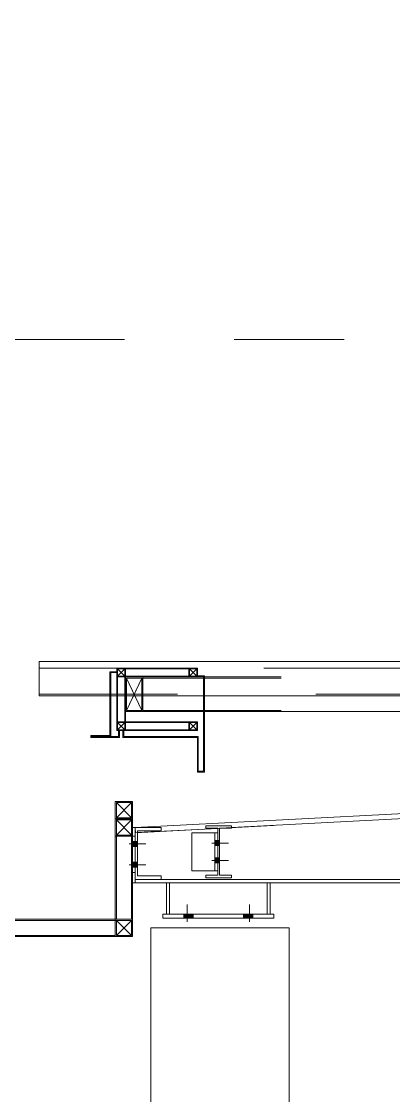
# Model space of a CAD drawing. Header units: millimetres. Extents: x 652937 to 1670132, y 1473552 to 2851037.
# Drawn here: x 663579.818 to 663580.894, y 1524459.559 to 1524462.661 of the extents above; entities that cross this region are included whole.
import ezdxf

# ---------------------------------------------------------------- set-up
doc = ezdxf.new("R2010")
doc.units = ezdxf.units.MM
doc.linetypes.add('XKITLINE00', pattern=[0])
doc.linetypes.add('XKITLINE02', pattern=[4, 2, -2])
for name, color, linetype, lineweight in [('Bolt', 7, 'Continuous', 0), ('Part', 7, 'Continuous', 0), ('S-GRID', 7, 'Continuous', 9)]:
    doc.layers.add(name, color=color, linetype=linetype, lineweight=lineweight)

# ---------------------------------------------------------------- blocks, each defined once
blk = doc.blocks.new('*A19991491')
at = {"layer": 'S-GRID', "color": 7, "linetype": 'XKITLINE00', "lineweight": 0}
for p, q in [((640.580443, 31.468115), (648.517943, 31.468115)), ((650.105443, 31.468115), (651.692943, 31.468115))]:
    blk.add_line(p, q, dxfattribs=at)
blk = doc.blocks.new('*A20251517')
at = {"layer": 'Part', "color": 7, "linetype": 'XKITLINE02', "lineweight": 0}
for p, q in [((661.909227, 38.768114), (661.534218, 38.768114)), ((661.534218, 38.768114), (661.534218, 35.818114)), ((661.809218, 38.668114), (661.634218, 38.668114)), ((661.634218, 38.668114), (661.634218, 35.818114)), ((661.809218, 37.518114), (661.809218, 38.668114)), ((661.809218, 38.668114), (661.809227, 38.668114)), ((661.909218, 37.518114), (661.909218, 38.768114)), ((661.909218, 37.518114), (661.809218, 37.518114)), ((661.909227, 37.518114), (661.909218, 37.518114)), ((661.534218, 35.818114), (661.534103, 35.814588)), ((661.614735, 35.222945), (661.634218, 35.818114)), ((661.515329, 35.241103), (661.514949, 35.229486)), ((653.122833, 26.837389), (653.111288, 26.837011)), ((652.534204, 26.818121), (647.284207, 26.818121)), ((647.284207, 26.818121), (647.284207, 26.718121)), ((652.534204, 26.718121), (647.284207, 26.718121)), ((652.534204, 26.718121), (653.129373, 26.737603))]:
    blk.add_line(p, q, dxfattribs=at)
at = {"layer": 'Part', "color": 7, "linetype": 'XKITLINE00', "lineweight": 0}
for p, q in [((661.534103, 35.814588), (661.515329, 35.241103)), ((653.111288, 26.837011), (652.534204, 26.818121))]:
    blk.add_line(p, q, dxfattribs=at)
at = {"layer": 'Part', "color": 7, "linetype": 'XKITLINE02', "lineweight": 0}
for radius, start, end in [(9.099993, 273.749874, 356.249995), (8.999993, 355.090883, 356.249995), (8.999993, 351.173838, 352.647307), (8.999993, 347.395183, 348.9705), (8.999993, 343.662645, 345.293508), (8.999993, 339.951066, 341.616302), (8.999993, 336.250772, 337.938847), (8.999993, 332.55725, 334.2611), (8.999993, 328.868109, 330.583009), (8.999993, 325.181966, 326.904507), (8.999993, 321.497964, 323.225508), (8.999993, 317.815545, 319.545902), (8.999993, 314.134329, 315.865543), (8.999993, 310.454048, 312.184236), (8.999993, 306.774508, 308.501708), (8.999993, 303.095567, 304.817577), (8.999993, 299.417466, 301.131274), (8.999993, 295.739362, 297.441934), (8.999993, 292.061602, 293.748154), (8.999993, 288.384133, 290.047513), (8.999993, 284.706912, 286.335439), (8.999993, 281.029904, 282.60213), (8.999993, 273.749874, 274.901874), (8.999993, 277.35308, 278.822102)]:
    blk.add_arc((652.534225, 35.818114), radius, start, end, dxfattribs=at)
at = {"layer": 'Part', "color": 7, "linetype": 'XKITLINE00', "lineweight": 0}
for start, end in [(352.647307, 355.090883), (348.9705, 351.173838), (345.293508, 347.395183), (341.616302, 343.662645), (337.938847, 339.951066), (334.2611, 336.250772), (330.583009, 332.55725), (326.904507, 328.868109), (323.225508, 325.181966), (319.545902, 321.497964), (315.865543, 317.815545), (312.184236, 314.134329), (308.501708, 310.454048), (304.817577, 306.774508), (301.131274, 303.095567), (297.441934, 299.417466), (293.748154, 295.739362), (290.047513, 292.061602), (286.335439, 288.384133), (282.60213, 284.706912), (274.901874, 277.35308), (278.822102, 281.029904)]:
    blk.add_arc((652.534225, 35.818114), 8.999993, start, end, dxfattribs=at)
blk = doc.blocks.new('*A20261518')
at = {"layer": 'Part', "color": 7, "linetype": 'XKITLINE00', "lineweight": 0}
for p, q in [((661.534214, 38.768114), (661.534214, 35.818107)), ((662.034218, 38.768114), (661.534214, 38.768114)), ((662.034214, 35.818106), (662.034214, 38.768114)), ((661.534214, 35.818107), (661.516453, 35.252993)), ((662.015466, 35.221596), (662.034214, 35.818106)), ((653.099323, 26.83588), (652.534208, 26.818121)), ((647.284203, 26.818121), (652.534208, 26.818121)), ((647.284203, 26.818121), (647.284203, 26.318121)), ((647.284203, 26.318121), (652.534208, 26.318121)), ((652.534208, 26.318121), (653.130718, 26.336867))]:
    blk.add_line(p, q, dxfattribs=at)
at = {"layer": 'Part', "color": 7, "linetype": 'XKITLINE02', "lineweight": 0}
for p, q in [((661.534218, 38.768114), (661.534218, 35.818107)), ((662.009214, 35.818106), (662.009214, 38.768114)), ((662.009218, 35.818106), (662.009218, 38.768114)), ((662.034218, 35.818106), (662.034218, 38.768114)), ((661.516453, 35.252993), (661.534214, 35.818107)), ((661.534214, 35.817958), (661.516458, 35.252993)), ((661.516458, 35.252993), (661.534214, 35.817952)), ((661.534218, 35.818107), (661.534214, 35.817958)), ((661.534214, 35.817952), (661.534218, 35.818107)), ((662.009214, 35.818106), (661.990516, 35.223166)), ((661.99052, 35.223166), (662.009218, 35.818106)), ((662.034214, 35.817951), (662.015471, 35.221596)), ((662.034218, 35.818106), (662.034214, 35.817951)), ((652.534209, 26.818121), (653.099323, 26.83588)), ((653.099327, 26.83588), (652.534213, 26.818121)), ((652.534213, 26.818121), (653.099327, 26.83588)), ((647.284207, 26.818121), (647.284207, 26.318121)), ((652.534208, 26.818121), (652.534213, 26.818121)), ((647.284203, 26.343121), (652.534213, 26.343121)), ((652.534208, 26.318121), (652.534213, 26.318121)), ((653.129148, 26.361818), (652.534209, 26.343121)), ((652.534213, 26.343121), (653.129153, 26.361818)), ((653.130723, 26.336867), (652.534213, 26.318121))]:
    blk.add_line(p, q, dxfattribs=at)
at = {"layer": 'Part', "color": 7, "linetype": 'XKITLINE00', "lineweight": 0}
for radius in [9.000005, 9.500005]:
    blk.add_arc((652.534208, 35.818126), radius, 273.599995, 356.399881, dxfattribs=at)
at = {"layer": 'Part', "color": 7, "linetype": 'XKITLINE02', "lineweight": 0}
for centre, radius in [((652.534209, 35.818126), 9.000005), ((652.534213, 35.818126), 9.000005), ((652.534213, 35.818126), 9.000005), ((652.534209, 35.818126), 9.475005), ((652.534213, 35.818126), 9.475005), ((652.534213, 35.818126), 9.500005)]:
    blk.add_arc(centre, radius, 273.599995, 356.399881, dxfattribs=at)
blk = doc.blocks.new('*A20641555')
at = {"layer": 'Part', "color": 7, "linetype": 'XKITLINE00', "lineweight": 0}
for p, q in [((648.898989, 22.968115), (648.898981, 22.968115)), ((648.898981, 22.968115), (650.898981, 22.968115)), ((648.898981, 8.791279), (648.898981, 22.968115)), ((650.898989, 22.968115), (650.898981, 22.968115)), ((650.898981, 8.791279), (650.898981, 22.968115))]:
    blk.add_line(p, q, dxfattribs=at)
at = {"layer": 'Part', "color": 7, "linetype": 'XKITLINE02', "lineweight": 0}
for p, q in [((648.898989, 8.791279), (648.898989, 22.968115)), ((650.898981, 22.968115), (650.898989, 22.968115)), ((650.898989, 8.791279), (650.898989, 22.968115))]:
    blk.add_line(p, q, dxfattribs=at)
blk = doc.blocks.new('*A20671558')
at = {"layer": 'Part', "color": 7, "linetype": 'XKITLINE02', "lineweight": 0}
for p, q in [((648.676025, 24.343026), (662.776018, 25.081973)), ((662.776018, 25.081973), (662.776018, 23.668126)), ((662.776018, 25.081973), (662.776018, 23.668126)), ((648.676026, 23.668126), (648.676025, 24.343026)), ((662.776018, 23.668126), (648.676025, 23.668126))]:
    blk.add_line(p, q, dxfattribs=at)
blk = doc.blocks.new('*A20681559')
at = {"layer": 'Part', "color": 7, "linetype": 'XKITLINE00', "lineweight": 0}
for p, q in [((648.676022, 23.618126), (648.676022, 23.668126)), ((648.676029, 23.618126), (648.676022, 23.618126)), ((648.676022, 23.618126), (662.776022, 23.618126)), ((649.050994, 23.668126), (662.776022, 23.668126))]:
    blk.add_line(p, q, dxfattribs=at)
at = {"layer": 'Part', "color": 7, "linetype": 'XKITLINE02', "lineweight": 0}
for p, q in [((648.676022, 23.668126), (649.050994, 23.668126)), ((648.676029, 23.668126), (648.676029, 23.618126)), ((662.776029, 23.668126), (662.776022, 23.668126)), ((662.776022, 23.668126), (662.776022, 23.618126)), ((662.776029, 23.668126), (662.776022, 23.668126)), ((662.776022, 23.618126), (662.776029, 23.618126)), ((662.776022, 23.618126), (662.776029, 23.618126)), ((662.776029, 23.618126), (662.776029, 23.668126))]:
    blk.add_line(p, q, dxfattribs=at)
blk = doc.blocks.new('*A20691560')
at = {"layer": 'Part', "color": 7, "linetype": 'XKITLINE00', "lineweight": 0}
for p, q in [((648.676022, 24.418126), (662.776022, 25.157076)), ((662.776022, 25.081973), (650.068044, 24.415976)), ((648.705994, 24.344594), (649.868044, 24.405495)), ((649.91826, 24.408126), (649.893044, 24.406805))]:
    blk.add_line(p, q, dxfattribs=at)
at = {"layer": 'Part', "color": 7, "linetype": 'XKITLINE02', "lineweight": 0}
for p, q in [((662.776022, 25.157076), (662.776022, 25.081973)), ((662.776029, 25.157076), (662.776022, 25.157076)), ((662.776022, 25.157076), (662.776029, 25.157076)), ((662.776029, 25.081973), (662.776029, 25.157076)), ((662.776022, 25.081973), (662.776029, 25.081973)), ((662.776029, 25.081973), (662.776022, 25.081973)), ((648.679948, 24.343229), (648.676022, 24.418126)), ((648.676029, 24.418126), (648.679954, 24.343229)), ((649.868044, 24.405495), (649.893044, 24.406805)), ((649.91826, 24.408126), (650.068044, 24.415976)), ((649.918267, 24.408126), (649.91826, 24.408126)), ((648.679948, 24.343229), (648.705994, 24.344594)), ((648.679954, 24.343229), (648.679948, 24.343229))]:
    blk.add_line(p, q, dxfattribs=at)
blk = doc.blocks.new('*A20701561')
at = {"layer": 'Part', "color": 7, "linetype": 'XKITLINE02', "lineweight": 0}
for p, q in [((648.784211, 26.593119), (648.784212, 26.593119)), ((648.784211, 26.593119), (648.784211, 26.318121)), ((648.784211, 26.593119), (654.7918, 26.593119)), ((648.784211, 26.577119), (648.784212, 26.577119)), ((648.784211, 26.577119), (662.259222, 26.577119)), ((648.784212, 26.593119), (648.784212, 26.093119)), ((662.259222, 26.093119), (662.259222, 26.593119)), ((648.784212, 26.109119), (648.784211, 26.109119)), ((648.784211, 26.109119), (662.259222, 26.109119))]:
    blk.add_line(p, q, dxfattribs=at)
at = {"layer": 'Part', "color": 7, "linetype": 'XKITLINE00', "lineweight": 0}
for p, q in [((654.7918, 26.593119), (662.259221, 26.593119)), ((662.259221, 26.593119), (662.259222, 26.593119)), ((662.259221, 26.593119), (662.259221, 26.093119)), ((648.784211, 26.318121), (648.784211, 26.093119)), ((648.784212, 26.093119), (648.784211, 26.093119)), ((648.784211, 26.093119), (662.259222, 26.093119))]:
    blk.add_line(p, q, dxfattribs=at)
blk = doc.blocks.new('*A21251616')
at = {"layer": 'Part', "color": 7, "linetype": 'XKITLINE02', "lineweight": 0}
for p, q in [((648.409219, 26.668119), (648.309211, 26.668119)), ((648.309211, 26.668119), (648.309211, 26.318121)), ((648.409211, 26.655619), (648.321711, 26.655619)), ((648.321711, 26.655619), (648.321711, 26.318121)), ((648.409211, 26.668119), (648.409211, 26.655619)), ((648.409211, 26.655619), (648.409219, 26.655619))]:
    blk.add_line(p, q, dxfattribs=at)
at = {"layer": 'Part', "color": 7, "linetype": 'XKITLINE00', "lineweight": 0}
for p, q in [((648.309211, 26.318121), (648.309211, 25.748121)), ((648.321711, 26.318121), (648.321711, 25.735621)), ((648.434211, 25.818119), (648.446719, 25.818119)), ((648.434211, 25.818119), (648.434211, 25.730621)), ((648.446711, 25.718121), (648.446711, 25.818119)), ((648.309219, 25.748121), (648.031711, 25.748121)), ((648.031711, 25.748121), (648.031711, 25.718121)), ((648.031711, 25.718121), (648.446719, 25.718121)), ((648.321711, 25.735621), (648.044211, 25.735621)), ((648.044211, 25.735621), (648.044211, 25.730621)), ((648.044211, 25.730621), (648.044219, 25.730621)), ((648.044211, 25.730621), (648.434219, 25.730621)), ((648.321711, 25.735621), (648.321719, 25.735621))]:
    blk.add_line(p, q, dxfattribs=at)
blk = doc.blocks.new('*A21261617')
at = {"layer": 'Part', "color": 7, "linetype": 'XKITLINE02', "lineweight": 0}
for p, q in [((649.674219, 26.608119), (649.574211, 26.608119)), ((649.574211, 26.608119), (649.574211, 26.595619)), ((649.661711, 26.595619), (649.574211, 26.595619)), ((649.661711, 26.595619), (649.661711, 26.318121)), ((649.661719, 26.595619), (649.661711, 26.595619)), ((649.674211, 26.608119), (649.674211, 26.318121))]:
    blk.add_line(p, q, dxfattribs=at)
at = {"layer": 'Part', "color": 7, "linetype": 'XKITLINE00', "lineweight": 0}
for p, q in [((649.661711, 26.318121), (649.661711, 25.230621)), ((649.674211, 26.318121), (649.674211, 25.218121)), ((648.496711, 25.818119), (648.496711, 25.718121)), ((648.496711, 25.818119), (648.509219, 25.818119)), ((648.509211, 25.818119), (648.509211, 25.730621)), ((648.496711, 25.718121), (649.574219, 25.718121)), ((648.509211, 25.730621), (648.509219, 25.730621)), ((648.509211, 25.730621), (649.586719, 25.730621)), ((649.574211, 25.718121), (649.574211, 25.218121)), ((649.586711, 25.730621), (649.586711, 25.230621)), ((649.574211, 25.218121), (649.674219, 25.218121)), ((649.586711, 25.230621), (649.586719, 25.230621)), ((649.586711, 25.230621), (649.661719, 25.230621))]:
    blk.add_line(p, q, dxfattribs=at)
blk = doc.blocks.new('*A21271618')
at = {"layer": 'Part', "color": 7, "linetype": 'XKITLINE02', "lineweight": 0}
for p, q in [((648.409219, 26.718119), (648.409211, 26.718119)), ((648.534219, 26.718119), (648.409211, 26.718119)), ((648.409211, 26.718119), (648.409211, 26.593119)), ((648.524211, 26.603119), (648.419211, 26.708119)), ((648.419211, 26.603119), (648.524211, 26.708119)), ((648.419219, 26.708119), (648.419211, 26.708119)), ((648.419211, 26.603119), (648.419211, 26.708119)), ((648.419211, 26.708119), (648.524211, 26.708119)), ((648.419219, 26.603119), (648.524219, 26.708119)), ((648.419219, 26.708119), (648.524219, 26.603119)), ((648.524219, 26.708119), (648.524211, 26.708119)), ((648.524211, 26.708119), (648.524211, 26.603119)), ((648.534211, 26.718119), (648.534211, 26.593119)), ((648.409211, 26.593119), (648.534219, 26.593119)), ((648.419219, 26.603119), (648.419211, 26.603119)), ((648.524211, 26.603119), (648.419211, 26.603119)), ((648.524219, 26.603119), (648.524211, 26.603119))]:
    blk.add_line(p, q, dxfattribs=at)
blk = doc.blocks.new('*A21281619')
at = {"layer": 'Part', "color": 7, "linetype": 'XKITLINE02', "lineweight": 0}
for p, q in [((648.534219, 26.593119), (648.534211, 26.593119)), ((648.784219, 26.593119), (648.534211, 26.593119)), ((648.534211, 26.593119), (648.534211, 26.318121)), ((648.550211, 26.577119), (648.670855, 26.318121)), ((648.550219, 26.577119), (648.550211, 26.577119)), ((648.550211, 26.577119), (648.550211, 26.318121)), ((648.550211, 26.577119), (648.768211, 26.577119)), ((648.550219, 26.109119), (648.768219, 26.577119)), ((648.768219, 26.109119), (648.550219, 26.577119)), ((648.647566, 26.318121), (648.768211, 26.577119)), ((648.768219, 26.577119), (648.768211, 26.577119)), ((648.768211, 26.577119), (648.768211, 26.318121)), ((648.784211, 26.593119), (648.784211, 26.318121))]:
    blk.add_line(p, q, dxfattribs=at)
at = {"layer": 'Part', "color": 7, "linetype": 'XKITLINE00', "lineweight": 0}
for p, q in [((648.534211, 26.318121), (648.534211, 26.093119)), ((648.550211, 26.109119), (648.647566, 26.318121)), ((648.550211, 26.318121), (648.550211, 26.109119)), ((648.670855, 26.318121), (648.768211, 26.109119)), ((648.768211, 26.318121), (648.768211, 26.109119)), ((648.784211, 26.318121), (648.784211, 26.093119)), ((648.534211, 26.093119), (648.784219, 26.093119)), ((648.550219, 26.109119), (648.550211, 26.109119)), ((648.768211, 26.109119), (648.550211, 26.109119)), ((648.768219, 26.109119), (648.768211, 26.109119))]:
    blk.add_line(p, q, dxfattribs=at)
blk = doc.blocks.new('*A21291620')
at = {"layer": 'Part', "color": 7, "linetype": 'XKITLINE00', "lineweight": 0}
for p, q in [((648.675994, 23.668126), (648.675994, 24.418126)), ((648.676022, 24.418126), (648.675994, 24.418126)), ((648.675994, 24.418126), (649.050994, 24.418126)), ((648.705994, 24.368126), (648.706022, 24.368126)), ((648.705994, 23.718126), (648.705994, 24.368126)), ((648.705994, 24.368126), (649.050994, 24.368126)), ((649.050994, 24.418126), (649.051022, 24.418126)), ((649.050994, 24.368126), (649.050994, 24.418126)), ((649.050994, 24.368126), (649.051022, 24.368126)), ((649.050994, 23.668126), (648.675994, 23.668126)), ((648.706022, 23.718126), (648.705994, 23.718126)), ((648.705994, 23.718126), (649.050994, 23.718126)), ((649.050994, 23.718126), (649.051022, 23.718126)), ((649.050994, 23.668126), (649.050994, 23.718126)), ((649.051022, 23.668126), (649.050994, 23.668126))]:
    blk.add_line(p, q, dxfattribs=at)
at = {"layer": 'Part', "color": 7, "linetype": 'XKITLINE02', "lineweight": 0}
for p, q in [((648.676022, 24.418126), (648.676022, 23.668126)), ((648.706022, 24.368126), (648.706022, 23.718126)), ((649.051022, 24.418126), (649.051022, 24.368126)), ((649.051022, 23.668126), (649.050994, 23.668126)), ((649.051022, 23.718126), (649.051022, 23.668126))]:
    blk.add_line(p, q, dxfattribs=at)
blk = doc.blocks.new('*A21301621')
at = {"layer": 'Part', "color": 7, "linetype": 'XKITLINE00', "lineweight": 0}
for p, q in [((649.693044, 24.443126), (649.693044, 24.408126)), ((649.693075, 24.443126), (649.693044, 24.443126)), ((649.693044, 24.443126), (650.068044, 24.443126)), ((649.693044, 24.408126), (649.693075, 24.408126)), ((649.693044, 24.408126), (649.868044, 24.408126)), ((649.868044, 24.408126), (649.868075, 24.408126)), ((649.868044, 24.408126), (649.868044, 23.728126)), ((649.893044, 24.408126), (649.893075, 24.408126)), ((649.893044, 23.728126), (649.893044, 24.408126)), ((649.893044, 24.408126), (650.068044, 24.408126)), ((650.068044, 24.443126), (650.068075, 24.443126)), ((650.068044, 24.408126), (650.068044, 24.443126)), ((650.068044, 24.408126), (650.068075, 24.408126)), ((649.693075, 23.728126), (649.693044, 23.728126)), ((649.693044, 23.728126), (649.868044, 23.728126)), ((649.693044, 23.728126), (649.693044, 23.693126)), ((649.693044, 23.693126), (649.693075, 23.693126)), ((649.693044, 23.693126), (650.068044, 23.693126)), ((649.868044, 23.728126), (649.868075, 23.728126)), ((649.893075, 23.728126), (649.893044, 23.728126)), ((649.893044, 23.728126), (650.068044, 23.728126)), ((650.068044, 23.728126), (650.068075, 23.728126)), ((650.068044, 23.693126), (650.068044, 23.728126)), ((650.068044, 23.693126), (650.068075, 23.693126))]:
    blk.add_line(p, q, dxfattribs=at)
at = {"layer": 'Part', "color": 7, "linetype": 'XKITLINE02', "lineweight": 0}
for p, q in [((649.693075, 24.408126), (649.693075, 24.443126)), ((649.868075, 23.728126), (649.868075, 24.408126)), ((649.893075, 24.408126), (649.893075, 23.728126)), ((650.068075, 24.443126), (650.068075, 24.408126)), ((649.693075, 23.693126), (649.693075, 23.728126)), ((650.068075, 23.728126), (650.068075, 23.693126))]:
    blk.add_line(p, q, dxfattribs=at)
blk = doc.blocks.new('*A21311622')
at = {"layer": 'Part', "color": 7, "linetype": 'XKITLINE00', "lineweight": 0}
for p, q in [((648.409219, 25.943119), (648.409211, 25.943119)), ((648.534219, 25.943119), (648.409211, 25.943119)), ((648.409211, 25.943119), (648.409211, 25.818119)), ((648.524211, 25.828119), (648.419211, 25.933119)), ((648.419211, 25.828119), (648.524211, 25.933119)), ((648.419219, 25.933119), (648.419211, 25.933119)), ((648.419211, 25.828119), (648.419211, 25.933119)), ((648.419211, 25.933119), (648.524211, 25.933119)), ((648.524219, 25.933119), (648.524211, 25.933119)), ((648.524211, 25.933119), (648.524211, 25.828119)), ((648.534211, 25.943119), (648.534211, 25.818119)), ((648.409211, 25.818119), (648.534219, 25.818119)), ((648.419219, 25.828119), (648.419211, 25.828119)), ((648.524211, 25.828119), (648.419211, 25.828119)), ((648.524219, 25.828119), (648.524211, 25.828119))]:
    blk.add_line(p, q, dxfattribs=at)
at = {"layer": 'Part', "color": 7, "linetype": 'XKITLINE02', "lineweight": 0}
for p, q in [((648.419219, 25.828119), (648.524219, 25.933119)), ((648.419219, 25.933119), (648.524219, 25.828119))]:
    blk.add_line(p, q, dxfattribs=at)
blk = doc.blocks.new('*A21321623')
at = {"layer": 'Part', "color": 7, "linetype": 'XKITLINE00', "lineweight": 0}
for p, q in [((649.449219, 25.943119), (649.449211, 25.943119)), ((649.574219, 25.943119), (649.449211, 25.943119)), ((649.449211, 25.943119), (649.449211, 25.818119)), ((649.564211, 25.828119), (649.459211, 25.933119)), ((649.459211, 25.828119), (649.564211, 25.933119)), ((649.459219, 25.933119), (649.459211, 25.933119)), ((649.459211, 25.828119), (649.459211, 25.933119)), ((649.459211, 25.933119), (649.564211, 25.933119)), ((649.564219, 25.933119), (649.564211, 25.933119)), ((649.564211, 25.933119), (649.564211, 25.828119)), ((649.574211, 25.943119), (649.574211, 25.818119)), ((649.449211, 25.818119), (649.574219, 25.818119)), ((649.459219, 25.828119), (649.459211, 25.828119)), ((649.564211, 25.828119), (649.459211, 25.828119)), ((649.564219, 25.828119), (649.564211, 25.828119))]:
    blk.add_line(p, q, dxfattribs=at)
at = {"layer": 'Part', "color": 7, "linetype": 'XKITLINE02', "lineweight": 0}
for p, q in [((649.459219, 25.828119), (649.564219, 25.933119)), ((649.459219, 25.933119), (649.564219, 25.828119))]:
    blk.add_line(p, q, dxfattribs=at)
blk = doc.blocks.new('*A21331624')
at = {"layer": 'Part', "color": 7, "linetype": 'XKITLINE02', "lineweight": 0}
for p, q in [((649.449219, 26.718119), (649.449211, 26.718119)), ((649.574219, 26.718119), (649.449211, 26.718119)), ((649.449211, 26.718119), (649.449211, 26.593119)), ((649.564211, 26.603119), (649.459211, 26.708119)), ((649.459211, 26.603119), (649.564211, 26.708119)), ((649.459219, 26.708119), (649.459211, 26.708119)), ((649.459211, 26.603119), (649.459211, 26.708119)), ((649.459211, 26.708119), (649.564211, 26.708119)), ((649.459219, 26.603119), (649.564219, 26.708119)), ((649.459219, 26.708119), (649.564219, 26.603119)), ((649.564219, 26.708119), (649.564211, 26.708119)), ((649.564211, 26.708119), (649.564211, 26.603119)), ((649.574211, 26.718119), (649.574211, 26.593119)), ((649.449211, 26.593119), (649.574219, 26.593119)), ((649.459219, 26.603119), (649.459211, 26.603119)), ((649.564211, 26.603119), (649.459211, 26.603119)), ((649.564219, 26.603119), (649.564211, 26.603119))]:
    blk.add_line(p, q, dxfattribs=at)
blk = doc.blocks.new('*A21341625')
at = {"layer": 'Part', "color": 7, "linetype": 'XKITLINE00', "lineweight": 0}
for p, q in [((646.386028, 22.843115), (646.386028, 23.093115)), ((646.386028, 23.093115), (646.38603, 23.093115)), ((646.386028, 23.093115), (648.63603, 23.093115)), ((648.636028, 23.093115), (648.636028, 22.843115)), ((646.38603, 22.843115), (646.386028, 22.843115)), ((646.386028, 22.843115), (648.63603, 22.843115))]:
    blk.add_line(p, q, dxfattribs=at)
at = {"layer": 'Part', "color": 7, "linetype": 'XKITLINE02', "lineweight": 0}
for p, q in [((646.386028, 23.077115), (646.386029, 23.077115)), ((648.636029, 23.077115), (646.386028, 23.077115)), ((646.38603, 23.093115), (646.38603, 22.843115)), ((648.63603, 23.093115), (648.63603, 22.843115)), ((646.386029, 22.859115), (646.386028, 22.859115)), ((646.386028, 22.859115), (648.636029, 22.859115))]:
    blk.add_line(p, q, dxfattribs=at)
blk = doc.blocks.new('*A21351626')
at = {"layer": 'Part', "color": 7, "linetype": 'XKITLINE00', "lineweight": 0}
for p, q in [((648.386028, 24.543115), (648.386028, 23.093115)), ((648.636028, 24.543115), (648.636028, 24.418126)), ((648.636028, 23.618126), (648.636028, 23.093115)), ((648.386028, 23.093115), (648.63603, 23.093115))]:
    blk.add_line(p, q, dxfattribs=at)
at = {"layer": 'Part', "color": 7, "linetype": 'XKITLINE02', "lineweight": 0}
for p, q in [((648.63603, 24.543115), (648.386028, 24.543115)), ((648.38603, 23.093115), (648.38603, 24.543115)), ((648.402028, 23.093115), (648.402028, 24.543115)), ((648.402029, 23.093115), (648.402029, 24.543115)), ((648.620028, 24.543115), (648.620028, 23.093115)), ((648.620029, 23.093115), (648.620029, 24.543115)), ((648.63603, 23.093115), (648.63603, 24.543115)), ((648.636028, 24.418126), (648.636028, 23.618126))]:
    blk.add_line(p, q, dxfattribs=at)
blk = doc.blocks.new('*A21361627')
at = {"layer": 'Bolt', "color": 7, "linetype": 'XKITLINE02', "lineweight": 0}
for p, q in [((648.62603, 24.215575), (648.67603, 24.215575)), ((648.67603, 24.215575), (648.70603, 24.215575)), ((648.58643, 24.180575), (648.82603, 24.180575)), ((648.62603, 24.145575), (648.67603, 24.145575)), ((648.67603, 24.145575), (648.70603, 24.145575)), ((648.62603, 23.915575), (648.67603, 23.915575)), ((648.67603, 23.915575), (648.70603, 23.915575)), ((648.58643, 23.880575), (648.82603, 23.880575)), ((648.62603, 23.845575), (648.67603, 23.845575)), ((648.67603, 23.845575), (648.70603, 23.845575))]:
    blk.add_line(p, q, dxfattribs=at)
blk = doc.blocks.new('*A21371628')
at = {"layer": 'Bolt'}
for points in [[(649.823, 24.231), (649.868, 24.231), (649.868, 24.156), (649.823, 24.156)], [(649.868, 24.231), (649.893, 24.231), (649.893, 24.156), (649.868, 24.156)], [(649.823, 23.981), (649.868, 23.981), (649.868, 23.906), (649.823, 23.906)], [(649.868, 23.981), (649.893, 23.981), (649.893, 23.906), (649.868, 23.906)]]:
    blk.add_hatch(color=7, dxfattribs=at).paths.add_polyline_path(points, flags=17)
at = {"layer": 'Bolt', "color": 7, "linetype": 'XKITLINE00', "lineweight": 0}
for p, q in [((649.823, 24.231), (649.868, 24.231)), ((649.868, 24.231), (649.893, 24.231)), ((649.783, 24.193), (650.023, 24.193)), ((649.823, 24.156), (649.868, 24.156)), ((649.868, 24.156), (649.893, 24.156)), ((649.783, 23.943), (650.023, 23.943)), ((649.823, 23.981), (649.868, 23.981)), ((649.823, 23.906), (649.868, 23.906)), ((649.868, 23.981), (649.893, 23.981)), ((649.868, 23.906), (649.893, 23.906))]:
    blk.add_line(p, q, dxfattribs=at)
blk = doc.blocks.new('*A21381629')
at = {"layer": 'Bolt'}
for points in [[(648.626, 24.216), (648.676, 24.216), (648.676, 24.146), (648.626, 24.146)], [(648.676, 24.216), (648.706, 24.216), (648.706, 24.146), (648.676, 24.146)], [(648.626, 23.916), (648.676, 23.916), (648.676, 23.846), (648.626, 23.846)], [(648.676, 23.916), (648.706, 23.916), (648.706, 23.846), (648.676, 23.846)]]:
    blk.add_hatch(color=7, dxfattribs=at).paths.add_polyline_path(points, flags=17)
at = {"layer": 'Bolt', "color": 7, "linetype": 'XKITLINE00', "lineweight": 0}
for p, q in [((648.626, 24.216), (648.676, 24.216)), ((648.676, 24.216), (648.706, 24.216)), ((648.586, 24.181), (648.826, 24.181)), ((648.626, 24.146), (648.676, 24.146)), ((648.676, 24.146), (648.706, 24.146)), ((648.626, 23.916), (648.676, 23.916)), ((648.676, 23.916), (648.706, 23.916)), ((648.586, 23.881), (648.826, 23.881)), ((648.626, 23.846), (648.676, 23.846)), ((648.676, 23.846), (648.706, 23.846))]:
    blk.add_line(p, q, dxfattribs=at)
blk = doc.blocks.new('*A21391630')
at = {"layer": 'Part', "color": 7, "linetype": 'XKITLINE00', "lineweight": 0}
for p, q in [((648.626022, 24.418126), (648.676022, 24.418126)), ((648.626022, 24.418126), (648.626022, 24.293023)), ((648.67602, 24.293023), (648.62602, 24.293023)), ((648.62602, 23.768126), (648.62602, 24.293023)), ((648.67602, 23.768126), (648.62602, 23.768126)), ((648.626022, 23.618126), (648.626022, 23.768126)), ((648.676022, 23.618126), (648.626022, 23.618126)), ((648.676022, 23.668126), (648.676022, 23.618126)), ((648.676022, 23.618126), (648.676029, 23.618126))]:
    blk.add_line(p, q, dxfattribs=at)
at = {"layer": 'Part', "color": 7, "linetype": 'XKITLINE02', "lineweight": 0}
for p, q in [((648.626029, 24.293023), (648.626029, 24.418126)), ((648.676029, 24.418126), (648.676022, 24.418126)), ((648.676022, 24.418126), (648.676022, 24.293023)), ((648.676022, 24.418126), (648.676029, 24.418126)), ((648.676029, 24.293023), (648.676029, 24.418126)), ((648.626031, 23.768126), (648.626031, 24.293023)), ((648.67602, 24.293023), (648.67602, 23.768126)), ((648.676022, 24.293023), (648.67602, 24.293023)), ((648.67602, 24.293023), (648.676031, 24.293023)), ((648.67602, 24.293023), (648.676029, 24.293023)), ((648.67602, 24.293023), (648.676022, 24.293023)), ((648.676031, 24.293023), (648.676029, 24.293023)), ((648.676031, 23.768126), (648.676031, 24.293023)), ((648.626029, 23.618126), (648.626029, 23.768126)), ((648.67602, 23.768126), (648.676022, 23.768126)), ((648.67602, 23.768126), (648.676022, 23.768126)), ((648.67602, 23.768126), (648.676029, 23.768126)), ((648.67602, 23.768126), (648.676031, 23.768126)), ((648.676022, 23.768126), (648.676022, 23.668126)), ((648.676029, 23.618126), (648.676029, 23.768126)), ((648.676029, 23.768126), (648.676031, 23.768126)), ((648.676022, 23.618126), (648.676029, 23.618126))]:
    blk.add_line(p, q, dxfattribs=at)
blk = doc.blocks.new('*A21401631')
at = {"layer": 'Bolt'}
for points in [[(649.474, 23.168), (649.474, 23.108), (649.379, 23.108), (649.379, 23.168)], [(649.474, 23.168), (649.474, 23.108), (649.379, 23.108), (649.379, 23.168)], [(650.374, 23.168), (650.374, 23.108), (650.279, 23.108), (650.279, 23.168)], [(650.374, 23.168), (650.374, 23.108), (650.279, 23.108), (650.279, 23.168)]]:
    blk.add_hatch(color=7, dxfattribs=at).paths.add_polyline_path(points, flags=17)
at = {"layer": 'Bolt', "color": 7, "linetype": 'XKITLINE00', "lineweight": 0}
for p, q in [((649.426, 23.055), (649.426, 23.308)), ((649.426, 23.055), (649.426, 23.308)), ((650.326, 23.055), (650.326, 23.308)), ((650.326, 23.055), (650.326, 23.308)), ((649.379, 23.108), (649.379, 23.168)), ((649.379, 23.108), (649.379, 23.168)), ((649.474, 23.108), (649.474, 23.168)), ((649.474, 23.108), (649.474, 23.168)), ((650.279, 23.108), (650.279, 23.168)), ((650.279, 23.108), (650.279, 23.168)), ((650.374, 23.108), (650.374, 23.168)), ((650.374, 23.108), (650.374, 23.168))]:
    blk.add_line(p, q, dxfattribs=at)
blk = doc.blocks.new('*A21411632')
at = {"layer": 'Bolt'}
for points in [[(649.441, 23.108), (649.441, 23.168), (649.511, 23.168), (649.511, 23.108)], [(649.441, 23.108), (649.441, 23.168), (649.511, 23.168), (649.511, 23.108)], [(650.241, 23.108), (650.241, 23.168), (650.311, 23.168), (650.311, 23.108)], [(650.241, 23.108), (650.241, 23.168), (650.311, 23.168), (650.311, 23.108)]]:
    blk.add_hatch(color=7, dxfattribs=at).paths.add_polyline_path(points, flags=17)
at = {"layer": 'Bolt', "color": 7, "linetype": 'XKITLINE00', "lineweight": 0}
for p, q in [((649.441, 23.168), (649.441, 23.108)), ((649.441, 23.168), (649.441, 23.108)), ((649.476, 23.168), (649.476, 23.108)), ((649.476, 23.168), (649.476, 23.108)), ((649.511, 23.168), (649.511, 23.108)), ((649.511, 23.168), (649.511, 23.108)), ((650.241, 23.168), (650.241, 23.108)), ((650.241, 23.168), (650.241, 23.108)), ((650.276, 23.168), (650.276, 23.108)), ((650.276, 23.168), (650.276, 23.108)), ((650.311, 23.168), (650.311, 23.108)), ((650.311, 23.168), (650.311, 23.108))]:
    blk.add_line(p, q, dxfattribs=at)
blk = doc.blocks.new('*A21421633')
at = {"layer": 'Part', "color": 7, "linetype": 'XKITLINE00', "lineweight": 0}
for p, q in [((649.493075, 24.343126), (649.868073, 24.343126)), ((649.493075, 23.793126), (649.493075, 24.343126)), ((649.823073, 23.793126), (649.823073, 24.343126)), ((649.493075, 23.793126), (649.868073, 23.793126))]:
    blk.add_line(p, q, dxfattribs=at)
at = {"layer": 'Part', "color": 7, "linetype": 'XKITLINE02', "lineweight": 0}
for p, q in [((649.493075, 24.343126), (649.493075, 23.793126)), ((649.823075, 23.793126), (649.823075, 24.343126)), ((649.868073, 24.343126), (649.868075, 24.343126)), ((649.868075, 24.343126), (649.868073, 24.343126)), ((649.868073, 24.343126), (649.868073, 23.793126)), ((649.868075, 23.793126), (649.868075, 24.343126)), ((649.868073, 23.793126), (649.868075, 23.793126)), ((649.868073, 23.793126), (649.868075, 23.793126))]:
    blk.add_line(p, q, dxfattribs=at)
blk = doc.blocks.new('*A21431634')
at = {"layer": 'Part', "color": 7, "linetype": 'XKITLINE02', "lineweight": 0}
for p, q in [((649.493076, 23.793126), (649.493076, 24.343126)), ((649.493076, 24.343126), (649.868078, 24.343126)), ((649.493076, 23.793126), (649.493076, 24.343126)), ((649.823076, 23.793126), (649.823076, 24.343126)), ((649.823078, 23.793126), (649.823078, 24.343126)), ((649.868076, 23.793126), (649.868076, 24.343126)), ((649.868078, 24.343126), (649.868078, 23.793126)), ((649.493076, 23.793126), (649.868078, 23.793126))]:
    blk.add_line(p, q, dxfattribs=at)
blk = doc.blocks.new('*A21441635')
at = {"layer": 'Part', "color": 7, "linetype": 'XKITLINE00', "lineweight": 0}
for p, q in [((649.125587, 23.168115), (649.125587, 23.617965)), ((649.125592, 23.617965), (649.125587, 23.617965)), ((649.125587, 23.617965), (650.625587, 23.617965)), ((649.170587, 23.168115), (649.170587, 23.617965)), ((650.580587, 23.168115), (650.580587, 23.617965)), ((650.625587, 23.617965), (650.625592, 23.617965)), ((650.625587, 23.168115), (650.625587, 23.617965))]:
    blk.add_line(p, q, dxfattribs=at)
at = {"layer": 'Part', "color": 7, "linetype": 'XKITLINE02', "lineweight": 0}
for p, q in [((649.125592, 23.167965), (649.125592, 23.617965)), ((649.17059, 23.167965), (649.17059, 23.617965)), ((649.17059, 23.167965), (649.17059, 23.617965)), ((649.170592, 23.167965), (649.170592, 23.617965)), ((650.58059, 23.167965), (650.58059, 23.617965)), ((650.58059, 23.167965), (650.58059, 23.617965)), ((650.580592, 23.167965), (650.580592, 23.617965)), ((650.625592, 23.167965), (650.625592, 23.617965)), ((649.125587, 23.167965), (649.125587, 23.168115)), ((649.125592, 23.167965), (649.125587, 23.167965)), ((649.125587, 23.167965), (650.625592, 23.167965)), ((649.170587, 23.167965), (649.170587, 23.168115)), ((650.580587, 23.167965), (650.580587, 23.168115)), ((650.625587, 23.167965), (650.625587, 23.168115))]:
    blk.add_line(p, q, dxfattribs=at)
blk = doc.blocks.new('*A21451636')
at = {"layer": 'Part', "color": 7, "linetype": 'XKITLINE00', "lineweight": 0}
for p, q in [((650.676046, 23.168115), (649.07604, 23.168115)), ((649.07604, 23.168115), (649.07604, 23.108115)), ((650.67604, 23.108115), (650.67604, 23.168115)), ((649.07604, 23.108115), (650.676046, 23.108115))]:
    blk.add_line(p, q, dxfattribs=at)
at = {"layer": 'Part', "color": 7, "linetype": 'XKITLINE02', "lineweight": 0}
for p, q in [((649.076046, 23.168115), (649.076046, 23.108115)), ((650.676046, 23.108115), (650.676046, 23.168115))]:
    blk.add_line(p, q, dxfattribs=at)
blk = doc.blocks.new('*A21461637')
at = {"layer": 'Part', "color": 7, "linetype": 'XKITLINE02', "lineweight": 0}
for p, q in [((648.409212, 26.593119), (648.409211, 26.593119)), ((648.409211, 26.593119), (648.534212, 26.593119)), ((648.409211, 26.593119), (648.409211, 26.318121)), ((648.409212, 25.943119), (648.409212, 26.593119)), ((648.419211, 26.593119), (648.419211, 25.943119)), ((648.419212, 25.943119), (648.419212, 26.593119)), ((648.524211, 25.943119), (648.524211, 26.593119)), ((648.524212, 25.943119), (648.524212, 26.593119)), ((648.534211, 26.593119), (648.534211, 26.318121)), ((648.534212, 25.943119), (648.534212, 26.593119))]:
    blk.add_line(p, q, dxfattribs=at)
at = {"layer": 'Part', "color": 7, "linetype": 'XKITLINE00', "lineweight": 0}
for p, q in [((648.409211, 26.318121), (648.409211, 25.943119)), ((648.534211, 26.318121), (648.534211, 25.943119)), ((648.409211, 25.943119), (648.409212, 25.943119)), ((648.409211, 25.943119), (648.534212, 25.943119))]:
    blk.add_line(p, q, dxfattribs=at)
blk = doc.blocks.new('*A21471638')
at = {"layer": 'Part', "color": 7, "linetype": 'XKITLINE00', "lineweight": 0}
for p, q in [((648.534211, 25.818119), (648.534211, 25.943119)), ((648.534211, 25.943119), (648.534212, 25.943119)), ((648.534211, 25.943119), (649.449212, 25.943119)), ((649.449211, 25.943119), (649.449211, 25.818119)), ((648.534212, 25.818119), (648.534211, 25.818119)), ((648.534211, 25.818119), (649.449212, 25.818119))]:
    blk.add_line(p, q, dxfattribs=at)
at = {"layer": 'Part', "color": 7, "linetype": 'XKITLINE02', "lineweight": 0}
for p, q in [((648.534211, 25.933119), (648.534212, 25.933119)), ((649.449212, 25.933119), (648.534211, 25.933119)), ((648.534212, 25.943119), (648.534212, 25.818119)), ((649.449212, 25.943119), (649.449212, 25.818119)), ((648.534212, 25.828119), (648.534211, 25.828119)), ((648.534211, 25.828119), (649.449212, 25.828119))]:
    blk.add_line(p, q, dxfattribs=at)
blk = doc.blocks.new('*A21481639')
at = {"layer": 'Part', "color": 7, "linetype": 'XKITLINE02', "lineweight": 0}
for p, q in [((648.534211, 26.593119), (648.534211, 26.718119)), ((648.534211, 26.718119), (648.534212, 26.718119)), ((648.534211, 26.718119), (649.449212, 26.718119)), ((648.534211, 26.708119), (648.534212, 26.708119)), ((649.449212, 26.708119), (648.534211, 26.708119)), ((648.534212, 26.718119), (648.534212, 26.593119)), ((649.449211, 26.718119), (649.449211, 26.593119)), ((649.449212, 26.718119), (649.449212, 26.593119)), ((648.534212, 26.603119), (648.534211, 26.603119)), ((648.534211, 26.603119), (649.449212, 26.603119)), ((648.534212, 26.593119), (648.534211, 26.593119)), ((648.534211, 26.593119), (649.449212, 26.593119))]:
    blk.add_line(p, q, dxfattribs=at)
blk = doc.blocks.new('*A21491640')
at = {"layer": 'Part', "color": 7, "linetype": 'XKITLINE00', "lineweight": 0}
for p, q in [((648.385992, 24.543115), (648.385992, 24.793115)), ((648.385992, 24.793115), (648.386034, 24.793115)), ((648.385992, 24.793115), (648.636034, 24.793115)), ((648.401992, 24.777115), (648.619992, 24.559115)), ((648.401992, 24.559115), (648.619992, 24.777115)), ((648.401992, 24.777115), (648.401992, 24.559115)), ((648.401992, 24.777115), (648.619992, 24.777115)), ((648.619992, 24.559115), (648.619992, 24.777115)), ((648.619992, 24.777115), (648.620034, 24.777115)), ((648.635992, 24.793115), (648.635992, 24.543115)), ((648.635992, 24.543115), (648.385992, 24.543115)), ((648.401992, 24.559115), (648.402034, 24.559115)), ((648.401992, 24.559115), (648.620034, 24.559115)), ((648.635992, 24.543115), (648.636034, 24.543115))]:
    blk.add_line(p, q, dxfattribs=at)
at = {"layer": 'Part', "color": 7, "linetype": 'XKITLINE02', "lineweight": 0}
for p, q in [((648.402034, 24.559115), (648.620034, 24.777115)), ((648.402034, 24.777115), (648.620034, 24.559115))]:
    blk.add_line(p, q, dxfattribs=at)
blk = doc.blocks.new('*A21511642')
at = {"layer": 'Part', "color": 7, "linetype": 'XKITLINE02', "lineweight": 0}
for p, q in [((648.636034, 23.093115), (648.38603, 23.093115)), ((648.38603, 23.093115), (648.38603, 22.843115)), ((648.62003, 22.859115), (648.40203, 23.077115)), ((648.40203, 22.859115), (648.62003, 23.077115)), ((648.402034, 23.077115), (648.40203, 23.077115)), ((648.40203, 23.077115), (648.40203, 22.859115)), ((648.40203, 23.077115), (648.62003, 23.077115)), ((648.402034, 22.859115), (648.620034, 23.077115)), ((648.402034, 23.077115), (648.620034, 22.859115)), ((648.620034, 23.077115), (648.62003, 23.077115)), ((648.62003, 23.077115), (648.62003, 22.859115)), ((648.63603, 22.843115), (648.63603, 23.093115)), ((648.38603, 22.843115), (648.63603, 22.843115)), ((648.402034, 22.859115), (648.40203, 22.859115)), ((648.62003, 22.859115), (648.40203, 22.859115)), ((648.620034, 22.859115), (648.62003, 22.859115)), ((648.636034, 22.843115), (648.63603, 22.843115))]:
    blk.add_line(p, q, dxfattribs=at)
blk = doc.blocks.new('*A21521643')
at = {"layer": 'Part', "color": 7, "linetype": 'XKITLINE02', "lineweight": 0}
for p, q in [((648.636034, 24.543115), (648.38603, 24.543115)), ((648.38603, 24.543115), (648.38603, 24.293115)), ((648.62003, 24.309115), (648.40203, 24.527115)), ((648.40203, 24.309115), (648.62003, 24.527115)), ((648.402034, 24.527115), (648.40203, 24.527115)), ((648.40203, 24.527115), (648.40203, 24.309115)), ((648.40203, 24.527115), (648.62003, 24.527115)), ((648.402034, 24.309115), (648.620034, 24.527115)), ((648.402034, 24.527115), (648.620034, 24.309115)), ((648.620034, 24.527115), (648.62003, 24.527115)), ((648.62003, 24.527115), (648.62003, 24.309115)), ((648.63603, 24.293115), (648.63603, 24.543115)), ((648.38603, 24.293115), (648.63603, 24.293115)), ((648.402034, 24.309115), (648.40203, 24.309115)), ((648.62003, 24.309115), (648.40203, 24.309115)), ((648.620034, 24.309115), (648.62003, 24.309115)), ((648.636034, 24.293115), (648.63603, 24.293115))]:
    blk.add_line(p, q, dxfattribs=at)
blk = doc.blocks.new('*A21531644')
at = {"layer": 'Part', "color": 7, "linetype": 'XKITLINE02', "lineweight": 0}
for p, q in [((650.068086, 24.443126), (649.693076, 24.443126)), ((649.693076, 24.443126), (649.693076, 24.408126)), ((649.693076, 24.408126), (649.868086, 24.408126)), ((649.868076, 24.408126), (649.868076, 23.728126)), ((649.893076, 23.728126), (649.893076, 24.408126)), ((649.893076, 24.408126), (650.068086, 24.408126)), ((650.068076, 24.443126), (650.068076, 24.408126)), ((649.868086, 23.728126), (649.693076, 23.728126)), ((649.693076, 23.728126), (649.693076, 23.693126)), ((649.693076, 23.693126), (650.068086, 23.693126)), ((650.068086, 23.728126), (649.893076, 23.728126)), ((650.068076, 23.693126), (650.068076, 23.728126))]:
    blk.add_line(p, q, dxfattribs=at)
blk = doc.blocks.new('*A21541645')
at = {"layer": 'Part', "color": 7, "linetype": 'XKITLINE02', "lineweight": 0}
for p, q in [((649.051036, 24.418126), (648.676029, 24.418126)), ((648.676029, 24.418126), (648.676029, 23.668126)), ((648.706029, 23.718126), (648.706029, 24.368126)), ((648.706029, 24.368126), (649.051036, 24.368126)), ((649.051029, 24.368126), (649.051029, 24.418126)), ((648.676029, 23.668126), (649.051036, 23.668126)), ((649.051036, 23.718126), (648.706029, 23.718126)), ((649.051029, 23.668126), (649.051029, 23.718126))]:
    blk.add_line(p, q, dxfattribs=at)
blk = doc.blocks.new('si11')
at = {"color": 7, "lineweight": 0, "xscale": 200, "yscale": 200, "zscale": 200}
for name in ['*A20251517', '*A20261518', '*A19991491', '*A21251616', '*A21271618', '*A21481639', '*A21331624', '*A21461637', '*A21261617', '*A21281619', '*A20701561', '*A21311622', '*A21471638', '*A21321623', '*A20691560', '*A20671558', '*A21491640', '*A21351626', '*A21521643', '*A21391630', '*A21291620', '*A21541645', '*A21421633', '*A21431634', '*A21301621', '*A21531644', '*A21361627', '*A21381629', '*A21371628', '*A20681559', '*A21441635', '*A21401631', '*A21341625', '*A21511642', '*A21451636', '*A21411632', '*A20641555']:
    blk.add_blockref(name, (-125633.2, 57033.4), dxfattribs=at)

msp = doc.modelspace()

# ---------------------------------------------------------------- block references
at = {"color": 7, "xscale": 0.001, "yscale": 0.001, "zscale": 0.001}
msp.add_blockref('si11', (663576.0456, 1524398.4161), dxfattribs=at)

doc.saveas('drawing.dxf')
